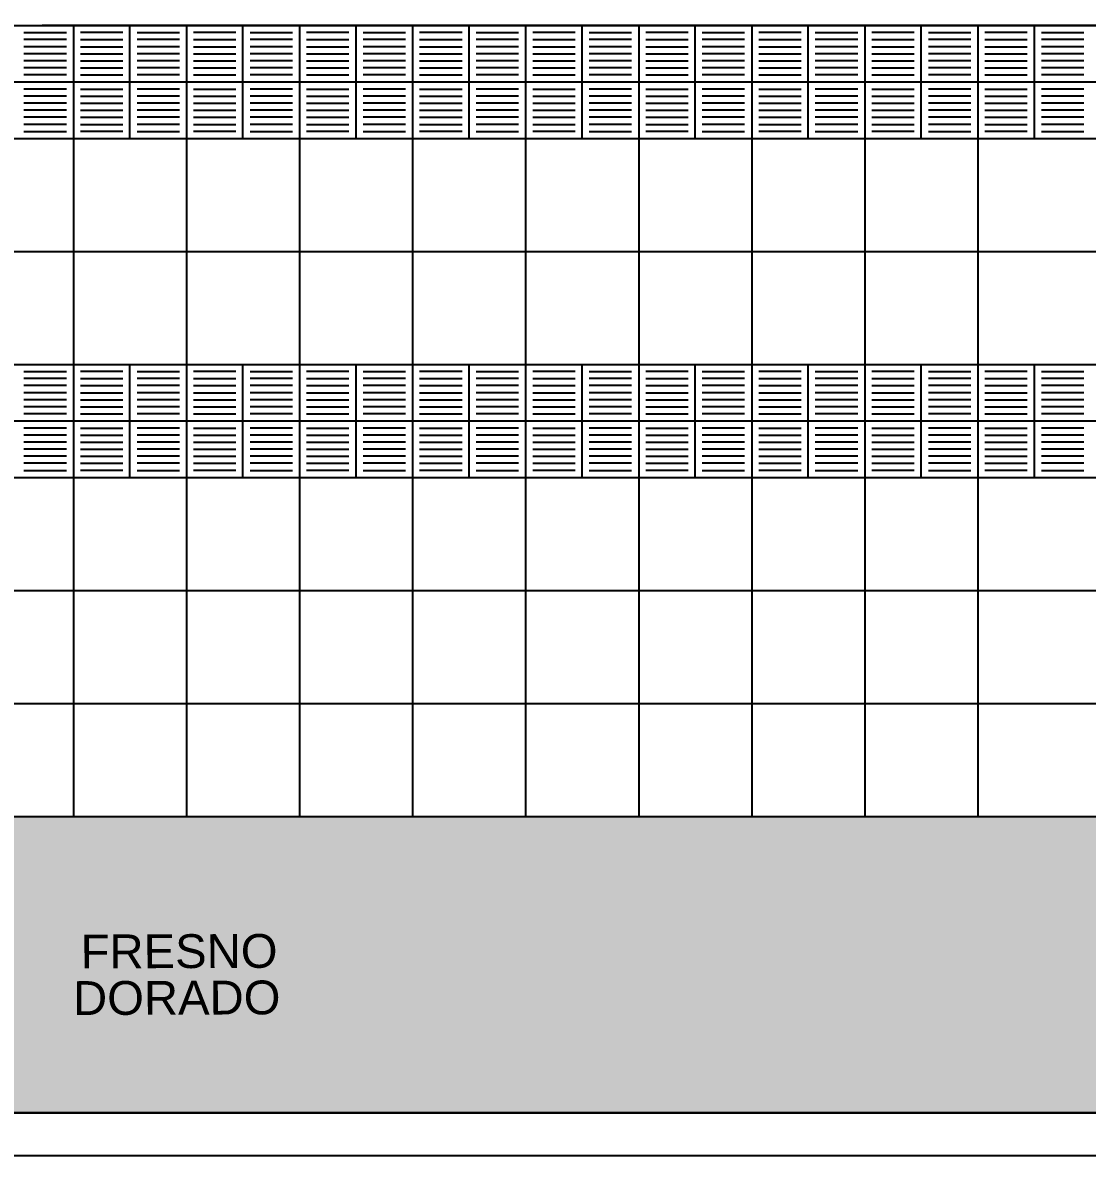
# Model space of a CAD drawing. Header units: inches. Extents: x -309 to 190, y -1585 to -1350.
# Drawn here: x -206.671 to -202.904, y -1423.408 to -1419.398 of the extents above; entities that cross this region are included whole.
import ezdxf

# ---------------------------------------------------------------- set-up
doc = ezdxf.new("R2010")
doc.units = ezdxf.units.IN
doc.header["$MEASUREMENT"] = 0
doc.linetypes.add('CENTER2', pattern=[1.125, 0.75, -0.125, 0.125, -0.125])
doc.linetypes.add('HIDDEN', pattern=[0.375, 0.25, -0.125])
for name, color, linetype in [('10-TEXTO', 9, 'CONTINUOUS'), ('CIEGOS', 9, 'CONTINUOUS'), ('DET', 9, 'CONTINUOUS'), ('lm', 9, 'HIDDEN'), ('NO VIDENTES', 9, 'CONTINUOUS'), ('REVOQUE', 9, 'CONTINUOUS'), ('V2', 9, 'CONTINUOUS')]:
    doc.layers.add(name, color=color, linetype=linetype)
doc.styles.add('ROMANS', font='arial.ttf')

msp = doc.modelspace()

# ---------------------------------------------------------------- hatches: boundary and pattern name
at = {"layer": 'DET'}
h = msp.add_hatch(dxfattribs=at)
h.set_pattern_fill('AR-CONC', color=256, scale=0.04, style=0)
h.set_pattern_definition([(50, (165.60562, -1134.24455), (0.28690407, -0.02510085), [0.03, -0.33]), (355, (165.60562, -1134.24455), (-0.05550053, 0.30087685), [0.024, -0.264]), (100.451444, (165.62953, -1134.24665), (0.23140354, 0.275776), [0.02549608, -0.28045684]), (46.1842, (165.60562, -1134.16455), (0.42689653, -0.0662077), [0.045, -0.495]), (96.63564, (165.6412, -1134.17007), (0.37386478, 0.38964744), [0.03824414, -0.4206855]), (351.18416, (165.6056, -1134.16455), (0.37386478, 0.38964744), [0.036, -0.396]), (21, (165.64562, -1134.18455), (0.23876282, -0.16104756), [0.03, -0.33]), (326, (165.64562, -1134.18455), (0.09732613, 0.29006002), [0.024, -0.264]), (71.451445, (165.66552, -1134.19797), (0.33608895, 0.12901246), [0.02549608, -0.28045684]), (37.5, (165.60562, -1134.24455), (0.004863942, 0.133157542), [0, -0.2608, 0, -0.268, 0, -0.265]), (7.5, (165.60562, -1134.24455), (0.105227815, 0.157764685), [0, -0.1528, 0, -0.2548, 0, -0.101]), (327.5, (165.51642, -1134.24455), (0.213528974, -0.009021949), [0, -0.1, 0, -0.312, 0, -0.414]), (317.5, (165.47642, -1134.24455), (0.23327447, 0.04004199), [0, -0.13, 0, -0.2072, 0, -0.294])])
h.paths.add_polyline_path([(-210.4918, -1422.2082), (-210.4918, -1423.2582), (-183.2918, -1423.2582), (-183.2918, -1422.2082)])

# ---------------------------------------------------------------- linework, layer by layer
at = {"layer": 'CIEGOS'}
for points in [[(-264.4918, -1419.4082), (-172.9718, -1419.4082)], [(-264.6577, -1419.8082), (-172.8062, -1419.8082)], [(-264.9895, -1420.6082), (-172.4742, -1420.6082)], [(-264.9895, -1420.6082), (-172.4742, -1420.6082)], [(-265.1553, -1421.0082), (-172.3084, -1421.0082)], [(-265.1553, -1421.0082), (-172.3084, -1421.0082)]]:
    msp.add_lwpolyline(points, dxfattribs=at)
at = {"layer": 'DET'}
for points in [[(-206.4918, -1419.4082), (-206.4918, -1422.2082)], [(-206.2918, -1419.8082), (-206.2918, -1419.4082)], [(-206.0918, -1419.4082), (-206.0918, -1422.2082)], [(-205.8918, -1419.8082), (-205.8918, -1419.4082)], [(-205.6918, -1419.4082), (-205.6918, -1422.2082)], [(-205.4918, -1419.8082), (-205.4918, -1419.4082)], [(-205.2918, -1419.4082), (-205.2918, -1422.2082)], [(-205.0918, -1419.8082), (-205.0918, -1419.4082)], [(-204.8918, -1419.4082), (-204.8918, -1422.2082)], [(-204.6918, -1419.8082), (-204.6918, -1419.4082)], [(-204.4918, -1419.4082), (-204.4918, -1422.2082)], [(-204.2918, -1419.8082), (-204.2918, -1419.4082)], [(-204.0918, -1419.4082), (-204.0918, -1422.2082)], [(-203.8918, -1419.8082), (-203.8918, -1419.4082)], [(-203.6918, -1419.4082), (-203.6918, -1422.2082)], [(-203.4918, -1419.8082), (-203.4918, -1419.4082)], [(-203.2918, -1419.4082), (-203.2918, -1422.2082)], [(-203.0918, -1419.8082), (-203.0918, -1419.4082)], [(-264.5748, -1419.6082), (-172.889, -1419.6082)], [(-264.8236, -1420.2082), (-172.6405, -1420.2082)], [(-264.8236, -1420.2082), (-172.6405, -1420.2082)], [(-206.2918, -1421.0082), (-206.2918, -1420.6082)], [(-205.8918, -1421.0082), (-205.8918, -1420.6082)], [(-205.4918, -1421.0082), (-205.4918, -1420.6082)], [(-205.0918, -1421.0082), (-205.0918, -1420.6082)], [(-204.6918, -1421.0082), (-204.6918, -1420.6082)], [(-204.2918, -1421.0082), (-204.2918, -1420.6082)], [(-203.8918, -1421.0082), (-203.8918, -1420.6082)], [(-203.4918, -1421.0082), (-203.4918, -1420.6082)], [(-203.0918, -1421.0082), (-203.0918, -1420.6082)], [(-265.0724, -1420.8082), (-172.3914, -1420.8082)], [(-265.0724, -1420.8082), (-172.3914, -1420.8082)], [(-265.3212, -1421.4082), (-172.1425, -1421.4082)], [(-265.3212, -1421.4082), (-172.1425, -1421.4082)], [(-265.4871, -1421.8082), (-171.9766, -1421.8082)], [(-265.4871, -1421.8082), (-171.9766, -1421.8082)], [(-265.653, -1422.2082), (-171.8107, -1422.2082)]]:
    msp.add_lwpolyline(points, dxfattribs=at)
at = {"layer": 'lm', "linetype": 'CENTER2'}
msp.add_line((-265.8046, -1419.4082), (-171.4579, -1419.4082), dxfattribs=at)
msp.add_line((-265.8046, -1419.4082), (-171.4579, -1419.4082), dxfattribs=at)
at = {"layer": 'NO VIDENTES'}
for p, q in [((-206.6668, -1419.4332), (-206.5168, -1419.4332)), ((-206.3168, -1419.4332), (-206.4668, -1419.4332)), ((-206.2668, -1419.4332), (-206.1168, -1419.4332)), ((-205.9168, -1419.4332), (-206.0668, -1419.4332)), ((-205.8668, -1419.4332), (-205.7168, -1419.4332)), ((-205.5168, -1419.4332), (-205.6668, -1419.4332)), ((-205.4668, -1419.4332), (-205.3168, -1419.4332)), ((-205.1168, -1419.4332), (-205.2668, -1419.4332)), ((-205.0668, -1419.4332), (-204.9168, -1419.4332)), ((-204.7168, -1419.4332), (-204.8668, -1419.4332)), ((-204.6668, -1419.4332), (-204.5168, -1419.4332)), ((-204.3168, -1419.4332), (-204.4668, -1419.4332)), ((-204.2668, -1419.4332), (-204.1168, -1419.4332)), ((-203.9168, -1419.4332), (-204.0668, -1419.4332)), ((-203.8668, -1419.4332), (-203.7168, -1419.4332)), ((-203.5168, -1419.4332), (-203.6668, -1419.4332)), ((-203.4668, -1419.4332), (-203.3168, -1419.4332)), ((-203.1168, -1419.4332), (-203.2668, -1419.4332)), ((-203.0668, -1419.4332), (-202.9168, -1419.4332)), ((-206.5168, -1419.4582), (-206.6668, -1419.4582)), ((-206.5168, -1419.4832), (-206.6668, -1419.4832)), ((-206.4668, -1419.4582), (-206.3168, -1419.4582)), ((-206.4668, -1419.4832), (-206.3168, -1419.4832)), ((-206.1168, -1419.4582), (-206.2668, -1419.4582)), ((-206.1168, -1419.4832), (-206.2668, -1419.4832)), ((-206.0668, -1419.4582), (-205.9168, -1419.4582)), ((-206.0668, -1419.4832), (-205.9168, -1419.4832)), ((-205.7168, -1419.4582), (-205.8668, -1419.4582)), ((-205.7168, -1419.4832), (-205.8668, -1419.4832)), ((-205.6668, -1419.4582), (-205.5168, -1419.4582)), ((-205.6668, -1419.4832), (-205.5168, -1419.4832)), ((-205.3168, -1419.4582), (-205.4668, -1419.4582)), ((-205.3168, -1419.4832), (-205.4668, -1419.4832)), ((-205.2668, -1419.4582), (-205.1168, -1419.4582)), ((-205.2668, -1419.4832), (-205.1168, -1419.4832)), ((-204.9168, -1419.4582), (-205.0668, -1419.4582)), ((-204.9168, -1419.4832), (-205.0668, -1419.4832)), ((-204.8668, -1419.4582), (-204.7168, -1419.4582)), ((-204.8668, -1419.4832), (-204.7168, -1419.4832)), ((-204.5168, -1419.4582), (-204.6668, -1419.4582)), ((-204.5168, -1419.4832), (-204.6668, -1419.4832)), ((-204.4668, -1419.4582), (-204.3168, -1419.4582)), ((-204.4668, -1419.4832), (-204.3168, -1419.4832)), ((-204.1168, -1419.4582), (-204.2668, -1419.4582)), ((-204.1168, -1419.4832), (-204.2668, -1419.4832)), ((-204.0668, -1419.4582), (-203.9168, -1419.4582)), ((-204.0668, -1419.4832), (-203.9168, -1419.4832)), ((-203.7168, -1419.4582), (-203.8668, -1419.4582)), ((-203.7168, -1419.4832), (-203.8668, -1419.4832)), ((-203.6668, -1419.4582), (-203.5168, -1419.4582)), ((-203.6668, -1419.4832), (-203.5168, -1419.4832)), ((-203.3168, -1419.4582), (-203.4668, -1419.4582)), ((-203.3168, -1419.4832), (-203.4668, -1419.4832)), ((-203.2668, -1419.4582), (-203.1168, -1419.4582)), ((-203.2668, -1419.4832), (-203.1168, -1419.4832)), ((-202.9168, -1419.4582), (-203.0668, -1419.4582)), ((-202.9168, -1419.4832), (-203.0668, -1419.4832)), ((-206.5168, -1419.5082), (-206.6668, -1419.5082)), ((-206.5168, -1419.5332), (-206.6668, -1419.5332)), ((-206.4668, -1419.5082), (-206.3168, -1419.5082)), ((-206.4668, -1419.5332), (-206.3168, -1419.5332)), ((-206.1168, -1419.5082), (-206.2668, -1419.5082)), ((-206.1168, -1419.5332), (-206.2668, -1419.5332)), ((-206.0668, -1419.5082), (-205.9168, -1419.5082)), ((-206.0668, -1419.5332), (-205.9168, -1419.5332)), ((-205.7168, -1419.5082), (-205.8668, -1419.5082)), ((-205.7168, -1419.5332), (-205.8668, -1419.5332)), ((-205.6668, -1419.5082), (-205.5168, -1419.5082)), ((-205.6668, -1419.5332), (-205.5168, -1419.5332)), ((-205.3168, -1419.5082), (-205.4668, -1419.5082)), ((-205.3168, -1419.5332), (-205.4668, -1419.5332)), ((-205.2668, -1419.5082), (-205.1168, -1419.5082)), ((-205.2668, -1419.5332), (-205.1168, -1419.5332)), ((-204.9168, -1419.5082), (-205.0668, -1419.5082)), ((-204.9168, -1419.5332), (-205.0668, -1419.5332)), ((-204.8668, -1419.5082), (-204.7168, -1419.5082)), ((-204.8668, -1419.5332), (-204.7168, -1419.5332)), ((-204.5168, -1419.5082), (-204.6668, -1419.5082)), ((-204.5168, -1419.5332), (-204.6668, -1419.5332)), ((-204.4668, -1419.5082), (-204.3168, -1419.5082)), ((-204.4668, -1419.5332), (-204.3168, -1419.5332)), ((-204.1168, -1419.5082), (-204.2668, -1419.5082)), ((-204.1168, -1419.5332), (-204.2668, -1419.5332)), ((-204.0668, -1419.5082), (-203.9168, -1419.5082)), ((-204.0668, -1419.5332), (-203.9168, -1419.5332)), ((-203.7168, -1419.5082), (-203.8668, -1419.5082)), ((-203.7168, -1419.5332), (-203.8668, -1419.5332)), ((-203.6668, -1419.5082), (-203.5168, -1419.5082)), ((-203.6668, -1419.5332), (-203.5168, -1419.5332)), ((-203.3168, -1419.5082), (-203.4668, -1419.5082)), ((-203.3168, -1419.5332), (-203.4668, -1419.5332)), ((-203.2668, -1419.5082), (-203.1168, -1419.5082)), ((-203.2668, -1419.5332), (-203.1168, -1419.5332)), ((-202.9168, -1419.5082), (-203.0668, -1419.5082)), ((-202.9168, -1419.5332), (-203.0668, -1419.5332)), ((-206.5168, -1419.5582), (-206.6668, -1419.5582)), ((-206.4668, -1419.5582), (-206.3168, -1419.5582)), ((-206.1168, -1419.5582), (-206.2668, -1419.5582)), ((-206.0668, -1419.5582), (-205.9168, -1419.5582)), ((-205.7168, -1419.5582), (-205.8668, -1419.5582)), ((-205.6668, -1419.5582), (-205.5168, -1419.5582)), ((-205.3168, -1419.5582), (-205.4668, -1419.5582)), ((-205.2668, -1419.5582), (-205.1168, -1419.5582)), ((-204.9168, -1419.5582), (-205.0668, -1419.5582)), ((-204.8668, -1419.5582), (-204.7168, -1419.5582)), ((-204.5168, -1419.5582), (-204.6668, -1419.5582)), ((-204.4668, -1419.5582), (-204.3168, -1419.5582)), ((-204.1168, -1419.5582), (-204.2668, -1419.5582)), ((-204.0668, -1419.5582), (-203.9168, -1419.5582)), ((-203.7168, -1419.5582), (-203.8668, -1419.5582)), ((-203.6668, -1419.5582), (-203.5168, -1419.5582)), ((-203.3168, -1419.5582), (-203.4668, -1419.5582)), ((-203.2668, -1419.5582), (-203.1168, -1419.5582)), ((-202.9168, -1419.5582), (-203.0668, -1419.5582)), ((-206.5168, -1419.5832), (-206.6668, -1419.5832)), ((-206.4668, -1419.5832), (-206.3168, -1419.5832)), ((-206.1168, -1419.5832), (-206.2668, -1419.5832)), ((-206.0668, -1419.5832), (-205.9168, -1419.5832)), ((-205.7168, -1419.5832), (-205.8668, -1419.5832)), ((-205.6668, -1419.5832), (-205.5168, -1419.5832)), ((-205.3168, -1419.5832), (-205.4668, -1419.5832)), ((-205.2668, -1419.5832), (-205.1168, -1419.5832)), ((-204.9168, -1419.5832), (-205.0668, -1419.5832)), ((-204.8668, -1419.5832), (-204.7168, -1419.5832)), ((-204.5168, -1419.5832), (-204.6668, -1419.5832)), ((-204.4668, -1419.5832), (-204.3168, -1419.5832)), ((-204.1168, -1419.5832), (-204.2668, -1419.5832)), ((-204.0668, -1419.5832), (-203.9168, -1419.5832)), ((-203.7168, -1419.5832), (-203.8668, -1419.5832)), ((-203.6668, -1419.5832), (-203.5168, -1419.5832)), ((-203.3168, -1419.5832), (-203.4668, -1419.5832)), ((-203.2668, -1419.5832), (-203.1168, -1419.5832)), ((-202.9168, -1419.5832), (-203.0668, -1419.5832)), ((-206.5168, -1419.6332), (-206.6668, -1419.6332)), ((-206.5168, -1419.6582), (-206.6668, -1419.6582)), ((-206.4668, -1419.6332), (-206.3168, -1419.6332)), ((-206.4668, -1419.6582), (-206.3168, -1419.6582)), ((-206.1168, -1419.6332), (-206.2668, -1419.6332)), ((-206.1168, -1419.6582), (-206.2668, -1419.6582)), ((-206.0668, -1419.6332), (-205.9168, -1419.6332)), ((-206.0668, -1419.6582), (-205.9168, -1419.6582)), ((-205.7168, -1419.6332), (-205.8668, -1419.6332)), ((-205.7168, -1419.6582), (-205.8668, -1419.6582)), ((-205.6668, -1419.6332), (-205.5168, -1419.6332)), ((-205.6668, -1419.6582), (-205.5168, -1419.6582)), ((-205.3168, -1419.6332), (-205.4668, -1419.6332)), ((-205.3168, -1419.6582), (-205.4668, -1419.6582)), ((-205.2668, -1419.6332), (-205.1168, -1419.6332)), ((-205.2668, -1419.6582), (-205.1168, -1419.6582)), ((-204.9168, -1419.6332), (-205.0668, -1419.6332)), ((-204.9168, -1419.6582), (-205.0668, -1419.6582)), ((-204.8668, -1419.6332), (-204.7168, -1419.6332)), ((-204.8668, -1419.6582), (-204.7168, -1419.6582)), ((-204.5168, -1419.6332), (-204.6668, -1419.6332)), ((-204.5168, -1419.6582), (-204.6668, -1419.6582)), ((-204.4668, -1419.6332), (-204.3168, -1419.6332)), ((-204.4668, -1419.6582), (-204.3168, -1419.6582)), ((-204.1168, -1419.6332), (-204.2668, -1419.6332)), ((-204.1168, -1419.6582), (-204.2668, -1419.6582)), ((-204.0668, -1419.6332), (-203.9168, -1419.6332)), ((-204.0668, -1419.6582), (-203.9168, -1419.6582)), ((-203.7168, -1419.6332), (-203.8668, -1419.6332)), ((-203.7168, -1419.6582), (-203.8668, -1419.6582)), ((-203.6668, -1419.6332), (-203.5168, -1419.6332)), ((-203.6668, -1419.6582), (-203.5168, -1419.6582)), ((-203.3168, -1419.6332), (-203.4668, -1419.6332)), ((-203.3168, -1419.6582), (-203.4668, -1419.6582)), ((-203.2668, -1419.6332), (-203.1168, -1419.6332)), ((-203.2668, -1419.6582), (-203.1168, -1419.6582)), ((-202.9168, -1419.6332), (-203.0668, -1419.6332)), ((-202.9168, -1419.6582), (-203.0668, -1419.6582)), ((-206.5168, -1419.6832), (-206.6668, -1419.6832)), ((-206.4668, -1419.6832), (-206.3168, -1419.6832)), ((-206.1168, -1419.6832), (-206.2668, -1419.6832)), ((-206.0668, -1419.6832), (-205.9168, -1419.6832)), ((-205.7168, -1419.6832), (-205.8668, -1419.6832)), ((-205.6668, -1419.6832), (-205.5168, -1419.6832)), ((-205.3168, -1419.6832), (-205.4668, -1419.6832)), ((-205.2668, -1419.6832), (-205.1168, -1419.6832)), ((-204.9168, -1419.6832), (-205.0668, -1419.6832)), ((-204.8668, -1419.6832), (-204.7168, -1419.6832)), ((-204.5168, -1419.6832), (-204.6668, -1419.6832)), ((-204.4668, -1419.6832), (-204.3168, -1419.6832)), ((-204.1168, -1419.6832), (-204.2668, -1419.6832)), ((-204.0668, -1419.6832), (-203.9168, -1419.6832)), ((-203.7168, -1419.6832), (-203.8668, -1419.6832)), ((-203.6668, -1419.6832), (-203.5168, -1419.6832)), ((-203.3168, -1419.6832), (-203.4668, -1419.6832)), ((-203.2668, -1419.6832), (-203.1168, -1419.6832)), ((-202.9168, -1419.6832), (-203.0668, -1419.6832)), ((-206.5168, -1419.7082), (-206.6668, -1419.7082)), ((-206.5168, -1419.7332), (-206.6668, -1419.7332)), ((-206.4668, -1419.7082), (-206.3168, -1419.7082)), ((-206.4668, -1419.7332), (-206.3168, -1419.7332)), ((-206.1168, -1419.7082), (-206.2668, -1419.7082)), ((-206.1168, -1419.7332), (-206.2668, -1419.7332)), ((-206.0668, -1419.7082), (-205.9168, -1419.7082)), ((-206.0668, -1419.7332), (-205.9168, -1419.7332)), ((-205.7168, -1419.7082), (-205.8668, -1419.7082)), ((-205.7168, -1419.7332), (-205.8668, -1419.7332)), ((-205.6668, -1419.7082), (-205.5168, -1419.7082)), ((-205.6668, -1419.7332), (-205.5168, -1419.7332)), ((-205.3168, -1419.7082), (-205.4668, -1419.7082)), ((-205.3168, -1419.7332), (-205.4668, -1419.7332)), ((-205.2668, -1419.7082), (-205.1168, -1419.7082)), ((-205.2668, -1419.7332), (-205.1168, -1419.7332)), ((-204.9168, -1419.7082), (-205.0668, -1419.7082)), ((-204.9168, -1419.7332), (-205.0668, -1419.7332)), ((-204.8668, -1419.7082), (-204.7168, -1419.7082)), ((-204.8668, -1419.7332), (-204.7168, -1419.7332)), ((-204.5168, -1419.7082), (-204.6668, -1419.7082)), ((-204.5168, -1419.7332), (-204.6668, -1419.7332)), ((-204.4668, -1419.7082), (-204.3168, -1419.7082)), ((-204.4668, -1419.7332), (-204.3168, -1419.7332)), ((-204.1168, -1419.7082), (-204.2668, -1419.7082)), ((-204.1168, -1419.7332), (-204.2668, -1419.7332)), ((-204.0668, -1419.7082), (-203.9168, -1419.7082)), ((-204.0668, -1419.7332), (-203.9168, -1419.7332)), ((-203.7168, -1419.7082), (-203.8668, -1419.7082)), ((-203.7168, -1419.7332), (-203.8668, -1419.7332)), ((-203.6668, -1419.7082), (-203.5168, -1419.7082)), ((-203.6668, -1419.7332), (-203.5168, -1419.7332)), ((-203.3168, -1419.7082), (-203.4668, -1419.7082)), ((-203.3168, -1419.7332), (-203.4668, -1419.7332)), ((-203.2668, -1419.7082), (-203.1168, -1419.7082)), ((-203.2668, -1419.7332), (-203.1168, -1419.7332)), ((-202.9168, -1419.7082), (-203.0668, -1419.7082)), ((-202.9168, -1419.7332), (-203.0668, -1419.7332)), ((-206.5168, -1419.7582), (-206.6668, -1419.7582)), ((-206.4668, -1419.7582), (-206.3168, -1419.7582)), ((-206.1168, -1419.7582), (-206.2668, -1419.7582)), ((-206.0668, -1419.7582), (-205.9168, -1419.7582)), ((-205.7168, -1419.7582), (-205.8668, -1419.7582)), ((-205.6668, -1419.7582), (-205.5168, -1419.7582)), ((-205.3168, -1419.7582), (-205.4668, -1419.7582)), ((-205.2668, -1419.7582), (-205.1168, -1419.7582)), ((-204.9168, -1419.7582), (-205.0668, -1419.7582)), ((-204.8668, -1419.7582), (-204.7168, -1419.7582)), ((-204.5168, -1419.7582), (-204.6668, -1419.7582)), ((-204.4668, -1419.7582), (-204.3168, -1419.7582)), ((-204.1168, -1419.7582), (-204.2668, -1419.7582)), ((-204.0668, -1419.7582), (-203.9168, -1419.7582)), ((-203.7168, -1419.7582), (-203.8668, -1419.7582)), ((-203.6668, -1419.7582), (-203.5168, -1419.7582)), ((-203.3168, -1419.7582), (-203.4668, -1419.7582)), ((-203.2668, -1419.7582), (-203.1168, -1419.7582)), ((-202.9168, -1419.7582), (-203.0668, -1419.7582)), ((-206.6668, -1419.7832), (-206.5168, -1419.7832)), ((-206.3168, -1419.7832), (-206.4668, -1419.7832)), ((-206.2668, -1419.7832), (-206.1168, -1419.7832)), ((-205.9168, -1419.7832), (-206.0668, -1419.7832)), ((-205.8668, -1419.7832), (-205.7168, -1419.7832)), ((-205.5168, -1419.7832), (-205.6668, -1419.7832)), ((-205.4668, -1419.7832), (-205.3168, -1419.7832)), ((-205.1168, -1419.7832), (-205.2668, -1419.7832)), ((-205.0668, -1419.7832), (-204.9168, -1419.7832)), ((-204.7168, -1419.7832), (-204.8668, -1419.7832)), ((-204.6668, -1419.7832), (-204.5168, -1419.7832)), ((-204.3168, -1419.7832), (-204.4668, -1419.7832)), ((-204.2668, -1419.7832), (-204.1168, -1419.7832)), ((-203.9168, -1419.7832), (-204.0668, -1419.7832)), ((-203.8668, -1419.7832), (-203.7168, -1419.7832)), ((-203.5168, -1419.7832), (-203.6668, -1419.7832)), ((-203.4668, -1419.7832), (-203.3168, -1419.7832)), ((-203.1168, -1419.7832), (-203.2668, -1419.7832)), ((-203.0668, -1419.7832), (-202.9168, -1419.7832)), ((-206.6668, -1420.6332), (-206.5168, -1420.6332)), ((-206.5168, -1420.6582), (-206.6668, -1420.6582)), ((-206.3168, -1420.6332), (-206.4668, -1420.6332)), ((-206.4668, -1420.6582), (-206.3168, -1420.6582)), ((-206.2668, -1420.6332), (-206.1168, -1420.6332)), ((-206.1168, -1420.6582), (-206.2668, -1420.6582)), ((-205.9168, -1420.6332), (-206.0668, -1420.6332)), ((-206.0668, -1420.6582), (-205.9168, -1420.6582)), ((-205.8668, -1420.6332), (-205.7168, -1420.6332)), ((-205.7168, -1420.6582), (-205.8668, -1420.6582)), ((-205.5168, -1420.6332), (-205.6668, -1420.6332)), ((-205.6668, -1420.6582), (-205.5168, -1420.6582)), ((-205.4668, -1420.6332), (-205.3168, -1420.6332)), ((-205.3168, -1420.6582), (-205.4668, -1420.6582)), ((-205.1168, -1420.6332), (-205.2668, -1420.6332)), ((-205.2668, -1420.6582), (-205.1168, -1420.6582)), ((-205.0668, -1420.6332), (-204.9168, -1420.6332)), ((-204.9168, -1420.6582), (-205.0668, -1420.6582)), ((-204.7168, -1420.6332), (-204.8668, -1420.6332)), ((-204.8668, -1420.6582), (-204.7168, -1420.6582)), ((-204.6668, -1420.6332), (-204.5168, -1420.6332)), ((-204.5168, -1420.6582), (-204.6668, -1420.6582)), ((-204.3168, -1420.6332), (-204.4668, -1420.6332)), ((-204.4668, -1420.6582), (-204.3168, -1420.6582)), ((-204.2668, -1420.6332), (-204.1168, -1420.6332)), ((-204.1168, -1420.6582), (-204.2668, -1420.6582)), ((-203.9168, -1420.6332), (-204.0668, -1420.6332)), ((-204.0668, -1420.6582), (-203.9168, -1420.6582)), ((-203.8668, -1420.6332), (-203.7168, -1420.6332)), ((-203.7168, -1420.6582), (-203.8668, -1420.6582)), ((-203.5168, -1420.6332), (-203.6668, -1420.6332)), ((-203.6668, -1420.6582), (-203.5168, -1420.6582)), ((-203.4668, -1420.6332), (-203.3168, -1420.6332)), ((-203.3168, -1420.6582), (-203.4668, -1420.6582)), ((-203.1168, -1420.6332), (-203.2668, -1420.6332)), ((-203.2668, -1420.6582), (-203.1168, -1420.6582)), ((-203.0668, -1420.6332), (-202.9168, -1420.6332)), ((-202.9168, -1420.6582), (-203.0668, -1420.6582)), ((-206.5168, -1420.6832), (-206.6668, -1420.6832)), ((-206.4668, -1420.6832), (-206.3168, -1420.6832)), ((-206.1168, -1420.6832), (-206.2668, -1420.6832)), ((-206.0668, -1420.6832), (-205.9168, -1420.6832)), ((-205.7168, -1420.6832), (-205.8668, -1420.6832)), ((-205.6668, -1420.6832), (-205.5168, -1420.6832)), ((-205.3168, -1420.6832), (-205.4668, -1420.6832)), ((-205.2668, -1420.6832), (-205.1168, -1420.6832)), ((-204.9168, -1420.6832), (-205.0668, -1420.6832)), ((-204.8668, -1420.6832), (-204.7168, -1420.6832)), ((-204.5168, -1420.6832), (-204.6668, -1420.6832)), ((-204.4668, -1420.6832), (-204.3168, -1420.6832)), ((-204.1168, -1420.6832), (-204.2668, -1420.6832)), ((-204.0668, -1420.6832), (-203.9168, -1420.6832)), ((-203.7168, -1420.6832), (-203.8668, -1420.6832)), ((-203.6668, -1420.6832), (-203.5168, -1420.6832)), ((-203.3168, -1420.6832), (-203.4668, -1420.6832)), ((-203.2668, -1420.6832), (-203.1168, -1420.6832)), ((-202.9168, -1420.6832), (-203.0668, -1420.6832)), ((-206.5168, -1420.7082), (-206.6668, -1420.7082)), ((-206.5168, -1420.7332), (-206.6668, -1420.7332)), ((-206.4668, -1420.7082), (-206.3168, -1420.7082)), ((-206.4668, -1420.7332), (-206.3168, -1420.7332)), ((-206.1168, -1420.7082), (-206.2668, -1420.7082)), ((-206.1168, -1420.7332), (-206.2668, -1420.7332)), ((-206.0668, -1420.7082), (-205.9168, -1420.7082)), ((-206.0668, -1420.7332), (-205.9168, -1420.7332)), ((-205.7168, -1420.7082), (-205.8668, -1420.7082)), ((-205.7168, -1420.7332), (-205.8668, -1420.7332)), ((-205.6668, -1420.7082), (-205.5168, -1420.7082)), ((-205.6668, -1420.7332), (-205.5168, -1420.7332)), ((-205.3168, -1420.7082), (-205.4668, -1420.7082)), ((-205.3168, -1420.7332), (-205.4668, -1420.7332)), ((-205.2668, -1420.7082), (-205.1168, -1420.7082)), ((-205.2668, -1420.7332), (-205.1168, -1420.7332)), ((-204.9168, -1420.7082), (-205.0668, -1420.7082)), ((-204.9168, -1420.7332), (-205.0668, -1420.7332)), ((-204.8668, -1420.7082), (-204.7168, -1420.7082)), ((-204.8668, -1420.7332), (-204.7168, -1420.7332)), ((-204.5168, -1420.7082), (-204.6668, -1420.7082)), ((-204.5168, -1420.7332), (-204.6668, -1420.7332)), ((-204.4668, -1420.7082), (-204.3168, -1420.7082)), ((-204.4668, -1420.7332), (-204.3168, -1420.7332)), ((-204.1168, -1420.7082), (-204.2668, -1420.7082)), ((-204.1168, -1420.7332), (-204.2668, -1420.7332)), ((-204.0668, -1420.7082), (-203.9168, -1420.7082)), ((-204.0668, -1420.7332), (-203.9168, -1420.7332)), ((-203.7168, -1420.7082), (-203.8668, -1420.7082)), ((-203.7168, -1420.7332), (-203.8668, -1420.7332)), ((-203.6668, -1420.7082), (-203.5168, -1420.7082)), ((-203.6668, -1420.7332), (-203.5168, -1420.7332)), ((-203.3168, -1420.7082), (-203.4668, -1420.7082)), ((-203.3168, -1420.7332), (-203.4668, -1420.7332)), ((-203.2668, -1420.7082), (-203.1168, -1420.7082)), ((-203.2668, -1420.7332), (-203.1168, -1420.7332)), ((-202.9168, -1420.7082), (-203.0668, -1420.7082)), ((-202.9168, -1420.7332), (-203.0668, -1420.7332)), ((-206.5168, -1420.7582), (-206.6668, -1420.7582)), ((-206.4668, -1420.7582), (-206.3168, -1420.7582)), ((-206.1168, -1420.7582), (-206.2668, -1420.7582)), ((-206.0668, -1420.7582), (-205.9168, -1420.7582)), ((-205.7168, -1420.7582), (-205.8668, -1420.7582)), ((-205.6668, -1420.7582), (-205.5168, -1420.7582)), ((-205.3168, -1420.7582), (-205.4668, -1420.7582)), ((-205.2668, -1420.7582), (-205.1168, -1420.7582)), ((-204.9168, -1420.7582), (-205.0668, -1420.7582)), ((-204.8668, -1420.7582), (-204.7168, -1420.7582)), ((-204.5168, -1420.7582), (-204.6668, -1420.7582)), ((-204.4668, -1420.7582), (-204.3168, -1420.7582)), ((-204.1168, -1420.7582), (-204.2668, -1420.7582)), ((-204.0668, -1420.7582), (-203.9168, -1420.7582)), ((-203.7168, -1420.7582), (-203.8668, -1420.7582)), ((-203.6668, -1420.7582), (-203.5168, -1420.7582)), ((-203.3168, -1420.7582), (-203.4668, -1420.7582)), ((-203.2668, -1420.7582), (-203.1168, -1420.7582)), ((-202.9168, -1420.7582), (-203.0668, -1420.7582)), ((-206.5168, -1420.7832), (-206.6668, -1420.7832)), ((-206.4668, -1420.7832), (-206.3168, -1420.7832)), ((-206.1168, -1420.7832), (-206.2668, -1420.7832)), ((-206.0668, -1420.7832), (-205.9168, -1420.7832)), ((-205.7168, -1420.7832), (-205.8668, -1420.7832)), ((-205.6668, -1420.7832), (-205.5168, -1420.7832)), ((-205.3168, -1420.7832), (-205.4668, -1420.7832)), ((-205.2668, -1420.7832), (-205.1168, -1420.7832)), ((-204.9168, -1420.7832), (-205.0668, -1420.7832)), ((-204.8668, -1420.7832), (-204.7168, -1420.7832)), ((-204.5168, -1420.7832), (-204.6668, -1420.7832)), ((-204.4668, -1420.7832), (-204.3168, -1420.7832)), ((-204.1168, -1420.7832), (-204.2668, -1420.7832)), ((-204.0668, -1420.7832), (-203.9168, -1420.7832)), ((-203.7168, -1420.7832), (-203.8668, -1420.7832)), ((-203.6668, -1420.7832), (-203.5168, -1420.7832)), ((-203.3168, -1420.7832), (-203.4668, -1420.7832)), ((-203.2668, -1420.7832), (-203.1168, -1420.7832)), ((-202.9168, -1420.7832), (-203.0668, -1420.7832)), ((-206.5168, -1420.8332), (-206.6668, -1420.8332)), ((-206.5168, -1420.8582), (-206.6668, -1420.8582)), ((-206.4668, -1420.8332), (-206.3168, -1420.8332)), ((-206.4668, -1420.8582), (-206.3168, -1420.8582)), ((-206.1168, -1420.8332), (-206.2668, -1420.8332)), ((-206.1168, -1420.8582), (-206.2668, -1420.8582)), ((-206.0668, -1420.8332), (-205.9168, -1420.8332)), ((-206.0668, -1420.8582), (-205.9168, -1420.8582)), ((-205.7168, -1420.8332), (-205.8668, -1420.8332)), ((-205.7168, -1420.8582), (-205.8668, -1420.8582)), ((-205.6668, -1420.8332), (-205.5168, -1420.8332)), ((-205.6668, -1420.8582), (-205.5168, -1420.8582)), ((-205.3168, -1420.8332), (-205.4668, -1420.8332)), ((-205.3168, -1420.8582), (-205.4668, -1420.8582)), ((-205.2668, -1420.8332), (-205.1168, -1420.8332)), ((-205.2668, -1420.8582), (-205.1168, -1420.8582)), ((-204.9168, -1420.8332), (-205.0668, -1420.8332)), ((-204.9168, -1420.8582), (-205.0668, -1420.8582)), ((-204.8668, -1420.8332), (-204.7168, -1420.8332)), ((-204.8668, -1420.8582), (-204.7168, -1420.8582)), ((-204.5168, -1420.8332), (-204.6668, -1420.8332)), ((-204.5168, -1420.8582), (-204.6668, -1420.8582)), ((-204.4668, -1420.8332), (-204.3168, -1420.8332)), ((-204.4668, -1420.8582), (-204.3168, -1420.8582)), ((-204.1168, -1420.8332), (-204.2668, -1420.8332)), ((-204.1168, -1420.8582), (-204.2668, -1420.8582)), ((-204.0668, -1420.8332), (-203.9168, -1420.8332)), ((-204.0668, -1420.8582), (-203.9168, -1420.8582)), ((-203.7168, -1420.8332), (-203.8668, -1420.8332)), ((-203.7168, -1420.8582), (-203.8668, -1420.8582)), ((-203.6668, -1420.8332), (-203.5168, -1420.8332)), ((-203.6668, -1420.8582), (-203.5168, -1420.8582)), ((-203.3168, -1420.8332), (-203.4668, -1420.8332)), ((-203.3168, -1420.8582), (-203.4668, -1420.8582)), ((-203.2668, -1420.8332), (-203.1168, -1420.8332)), ((-203.2668, -1420.8582), (-203.1168, -1420.8582)), ((-202.9168, -1420.8332), (-203.0668, -1420.8332)), ((-202.9168, -1420.8582), (-203.0668, -1420.8582)), ((-206.5168, -1420.8832), (-206.6668, -1420.8832)), ((-206.4668, -1420.8832), (-206.3168, -1420.8832)), ((-206.1168, -1420.8832), (-206.2668, -1420.8832)), ((-206.0668, -1420.8832), (-205.9168, -1420.8832)), ((-205.7168, -1420.8832), (-205.8668, -1420.8832)), ((-205.6668, -1420.8832), (-205.5168, -1420.8832)), ((-205.3168, -1420.8832), (-205.4668, -1420.8832)), ((-205.2668, -1420.8832), (-205.1168, -1420.8832)), ((-204.9168, -1420.8832), (-205.0668, -1420.8832)), ((-204.8668, -1420.8832), (-204.7168, -1420.8832)), ((-204.5168, -1420.8832), (-204.6668, -1420.8832)), ((-204.4668, -1420.8832), (-204.3168, -1420.8832)), ((-204.1168, -1420.8832), (-204.2668, -1420.8832)), ((-204.0668, -1420.8832), (-203.9168, -1420.8832)), ((-203.7168, -1420.8832), (-203.8668, -1420.8832)), ((-203.6668, -1420.8832), (-203.5168, -1420.8832)), ((-203.3168, -1420.8832), (-203.4668, -1420.8832)), ((-203.2668, -1420.8832), (-203.1168, -1420.8832)), ((-202.9168, -1420.8832), (-203.0668, -1420.8832)), ((-206.5168, -1420.9082), (-206.6668, -1420.9082)), ((-206.5168, -1420.9332), (-206.6668, -1420.9332)), ((-206.4668, -1420.9082), (-206.3168, -1420.9082)), ((-206.4668, -1420.9332), (-206.3168, -1420.9332)), ((-206.1168, -1420.9082), (-206.2668, -1420.9082)), ((-206.1168, -1420.9332), (-206.2668, -1420.9332)), ((-206.0668, -1420.9082), (-205.9168, -1420.9082)), ((-206.0668, -1420.9332), (-205.9168, -1420.9332)), ((-205.7168, -1420.9082), (-205.8668, -1420.9082)), ((-205.7168, -1420.9332), (-205.8668, -1420.9332)), ((-205.6668, -1420.9082), (-205.5168, -1420.9082)), ((-205.6668, -1420.9332), (-205.5168, -1420.9332)), ((-205.3168, -1420.9082), (-205.4668, -1420.9082)), ((-205.3168, -1420.9332), (-205.4668, -1420.9332)), ((-205.2668, -1420.9082), (-205.1168, -1420.9082)), ((-205.2668, -1420.9332), (-205.1168, -1420.9332)), ((-204.9168, -1420.9082), (-205.0668, -1420.9082)), ((-204.9168, -1420.9332), (-205.0668, -1420.9332)), ((-204.8668, -1420.9082), (-204.7168, -1420.9082)), ((-204.8668, -1420.9332), (-204.7168, -1420.9332)), ((-204.5168, -1420.9082), (-204.6668, -1420.9082)), ((-204.5168, -1420.9332), (-204.6668, -1420.9332)), ((-204.4668, -1420.9082), (-204.3168, -1420.9082)), ((-204.4668, -1420.9332), (-204.3168, -1420.9332)), ((-204.1168, -1420.9082), (-204.2668, -1420.9082)), ((-204.1168, -1420.9332), (-204.2668, -1420.9332)), ((-204.0668, -1420.9082), (-203.9168, -1420.9082)), ((-204.0668, -1420.9332), (-203.9168, -1420.9332)), ((-203.7168, -1420.9082), (-203.8668, -1420.9082)), ((-203.7168, -1420.9332), (-203.8668, -1420.9332)), ((-203.6668, -1420.9082), (-203.5168, -1420.9082)), ((-203.6668, -1420.9332), (-203.5168, -1420.9332)), ((-203.3168, -1420.9082), (-203.4668, -1420.9082)), ((-203.3168, -1420.9332), (-203.4668, -1420.9332)), ((-203.2668, -1420.9082), (-203.1168, -1420.9082)), ((-203.2668, -1420.9332), (-203.1168, -1420.9332)), ((-202.9168, -1420.9082), (-203.0668, -1420.9082)), ((-202.9168, -1420.9332), (-203.0668, -1420.9332)), ((-206.5168, -1420.9582), (-206.6668, -1420.9582)), ((-206.4668, -1420.9582), (-206.3168, -1420.9582)), ((-206.1168, -1420.9582), (-206.2668, -1420.9582)), ((-206.0668, -1420.9582), (-205.9168, -1420.9582)), ((-205.7168, -1420.9582), (-205.8668, -1420.9582)), ((-205.6668, -1420.9582), (-205.5168, -1420.9582)), ((-205.3168, -1420.9582), (-205.4668, -1420.9582)), ((-205.2668, -1420.9582), (-205.1168, -1420.9582)), ((-204.9168, -1420.9582), (-205.0668, -1420.9582)), ((-204.8668, -1420.9582), (-204.7168, -1420.9582)), ((-204.5168, -1420.9582), (-204.6668, -1420.9582)), ((-204.4668, -1420.9582), (-204.3168, -1420.9582)), ((-204.1168, -1420.9582), (-204.2668, -1420.9582)), ((-204.0668, -1420.9582), (-203.9168, -1420.9582)), ((-203.7168, -1420.9582), (-203.8668, -1420.9582)), ((-203.6668, -1420.9582), (-203.5168, -1420.9582)), ((-203.3168, -1420.9582), (-203.4668, -1420.9582)), ((-203.2668, -1420.9582), (-203.1168, -1420.9582)), ((-202.9168, -1420.9582), (-203.0668, -1420.9582)), ((-206.6668, -1420.9832), (-206.5168, -1420.9832)), ((-206.3168, -1420.9832), (-206.4668, -1420.9832)), ((-206.2668, -1420.9832), (-206.1168, -1420.9832)), ((-205.9168, -1420.9832), (-206.0668, -1420.9832)), ((-205.8668, -1420.9832), (-205.7168, -1420.9832)), ((-205.5168, -1420.9832), (-205.6668, -1420.9832)), ((-205.4668, -1420.9832), (-205.3168, -1420.9832)), ((-205.1168, -1420.9832), (-205.2668, -1420.9832)), ((-205.0668, -1420.9832), (-204.9168, -1420.9832)), ((-204.7168, -1420.9832), (-204.8668, -1420.9832)), ((-204.6668, -1420.9832), (-204.5168, -1420.9832)), ((-204.3168, -1420.9832), (-204.4668, -1420.9832)), ((-204.2668, -1420.9832), (-204.1168, -1420.9832)), ((-203.9168, -1420.9832), (-204.0668, -1420.9832)), ((-203.8668, -1420.9832), (-203.7168, -1420.9832)), ((-203.5168, -1420.9832), (-203.6668, -1420.9832)), ((-203.4668, -1420.9832), (-203.3168, -1420.9832)), ((-203.1168, -1420.9832), (-203.2668, -1420.9832)), ((-203.0668, -1420.9832), (-202.9168, -1420.9832))]:
    msp.add_line(p, q, dxfattribs=at)
at = {"layer": 'REVOQUE'}
for points in [[(-234.6218, -1398.0082), (-234.6218, -1419.4082), (-206.6018, -1419.4082)], [(-184.1918, -1418.1482), (-184.1918, -1419.4082), (-206.6018, -1419.4082)]]:
    msp.add_lwpolyline(points, dxfattribs=at)
at = {"layer": 'V2'}
for points in [[(-272.7318, -1415.4082, 0.414214), (-264.7318, -1423.4082), (-172.7318, -1423.4082, 0.414214), (-164.7318, -1415.4082), (-164.7318, -1390.4819, 0.330583), (-171.8369, -1380.9101), (-202.5175, -1371.6307, 0.073558), (-204.8335, -1371.2882), (-264.7318, -1371.2882, 0.414214), (-272.7318, -1379.2882)], [(-272.5818, -1415.4082, 0.414214), (-264.7318, -1423.2582), (-172.7318, -1423.2582, 0.414214), (-164.8818, -1415.4082), (-164.8818, -1390.4819, 0.330583), (-171.8803, -1381.0537), (-202.5609, -1371.7743, 0.073558), (-204.8335, -1371.4382), (-264.7318, -1371.4382, 0.414214), (-272.5818, -1379.2882)]]:
    msp.add_lwpolyline(points, format="xyb", close=True, dxfattribs=at)
msp.add_lwpolyline([(-210.4918, -1422.2082), (-183.2918, -1422.2082), (-183.2918, -1423.2582), (-210.4918, -1423.2582)], close=True, dxfattribs=at)

# ---------------------------------------------------------------- texts
at = {"layer": '10-TEXTO', "style": 'ROMANS'}
for s, p in [('FRESNO', (-206.4661, -1422.7464)), ('DORADO', (-206.4929, -1422.9113))]:
    msp.add_text(s, height=0.1197, rotation=0.191, dxfattribs=at).set_placement(p)

doc.saveas('drawing.dxf')
